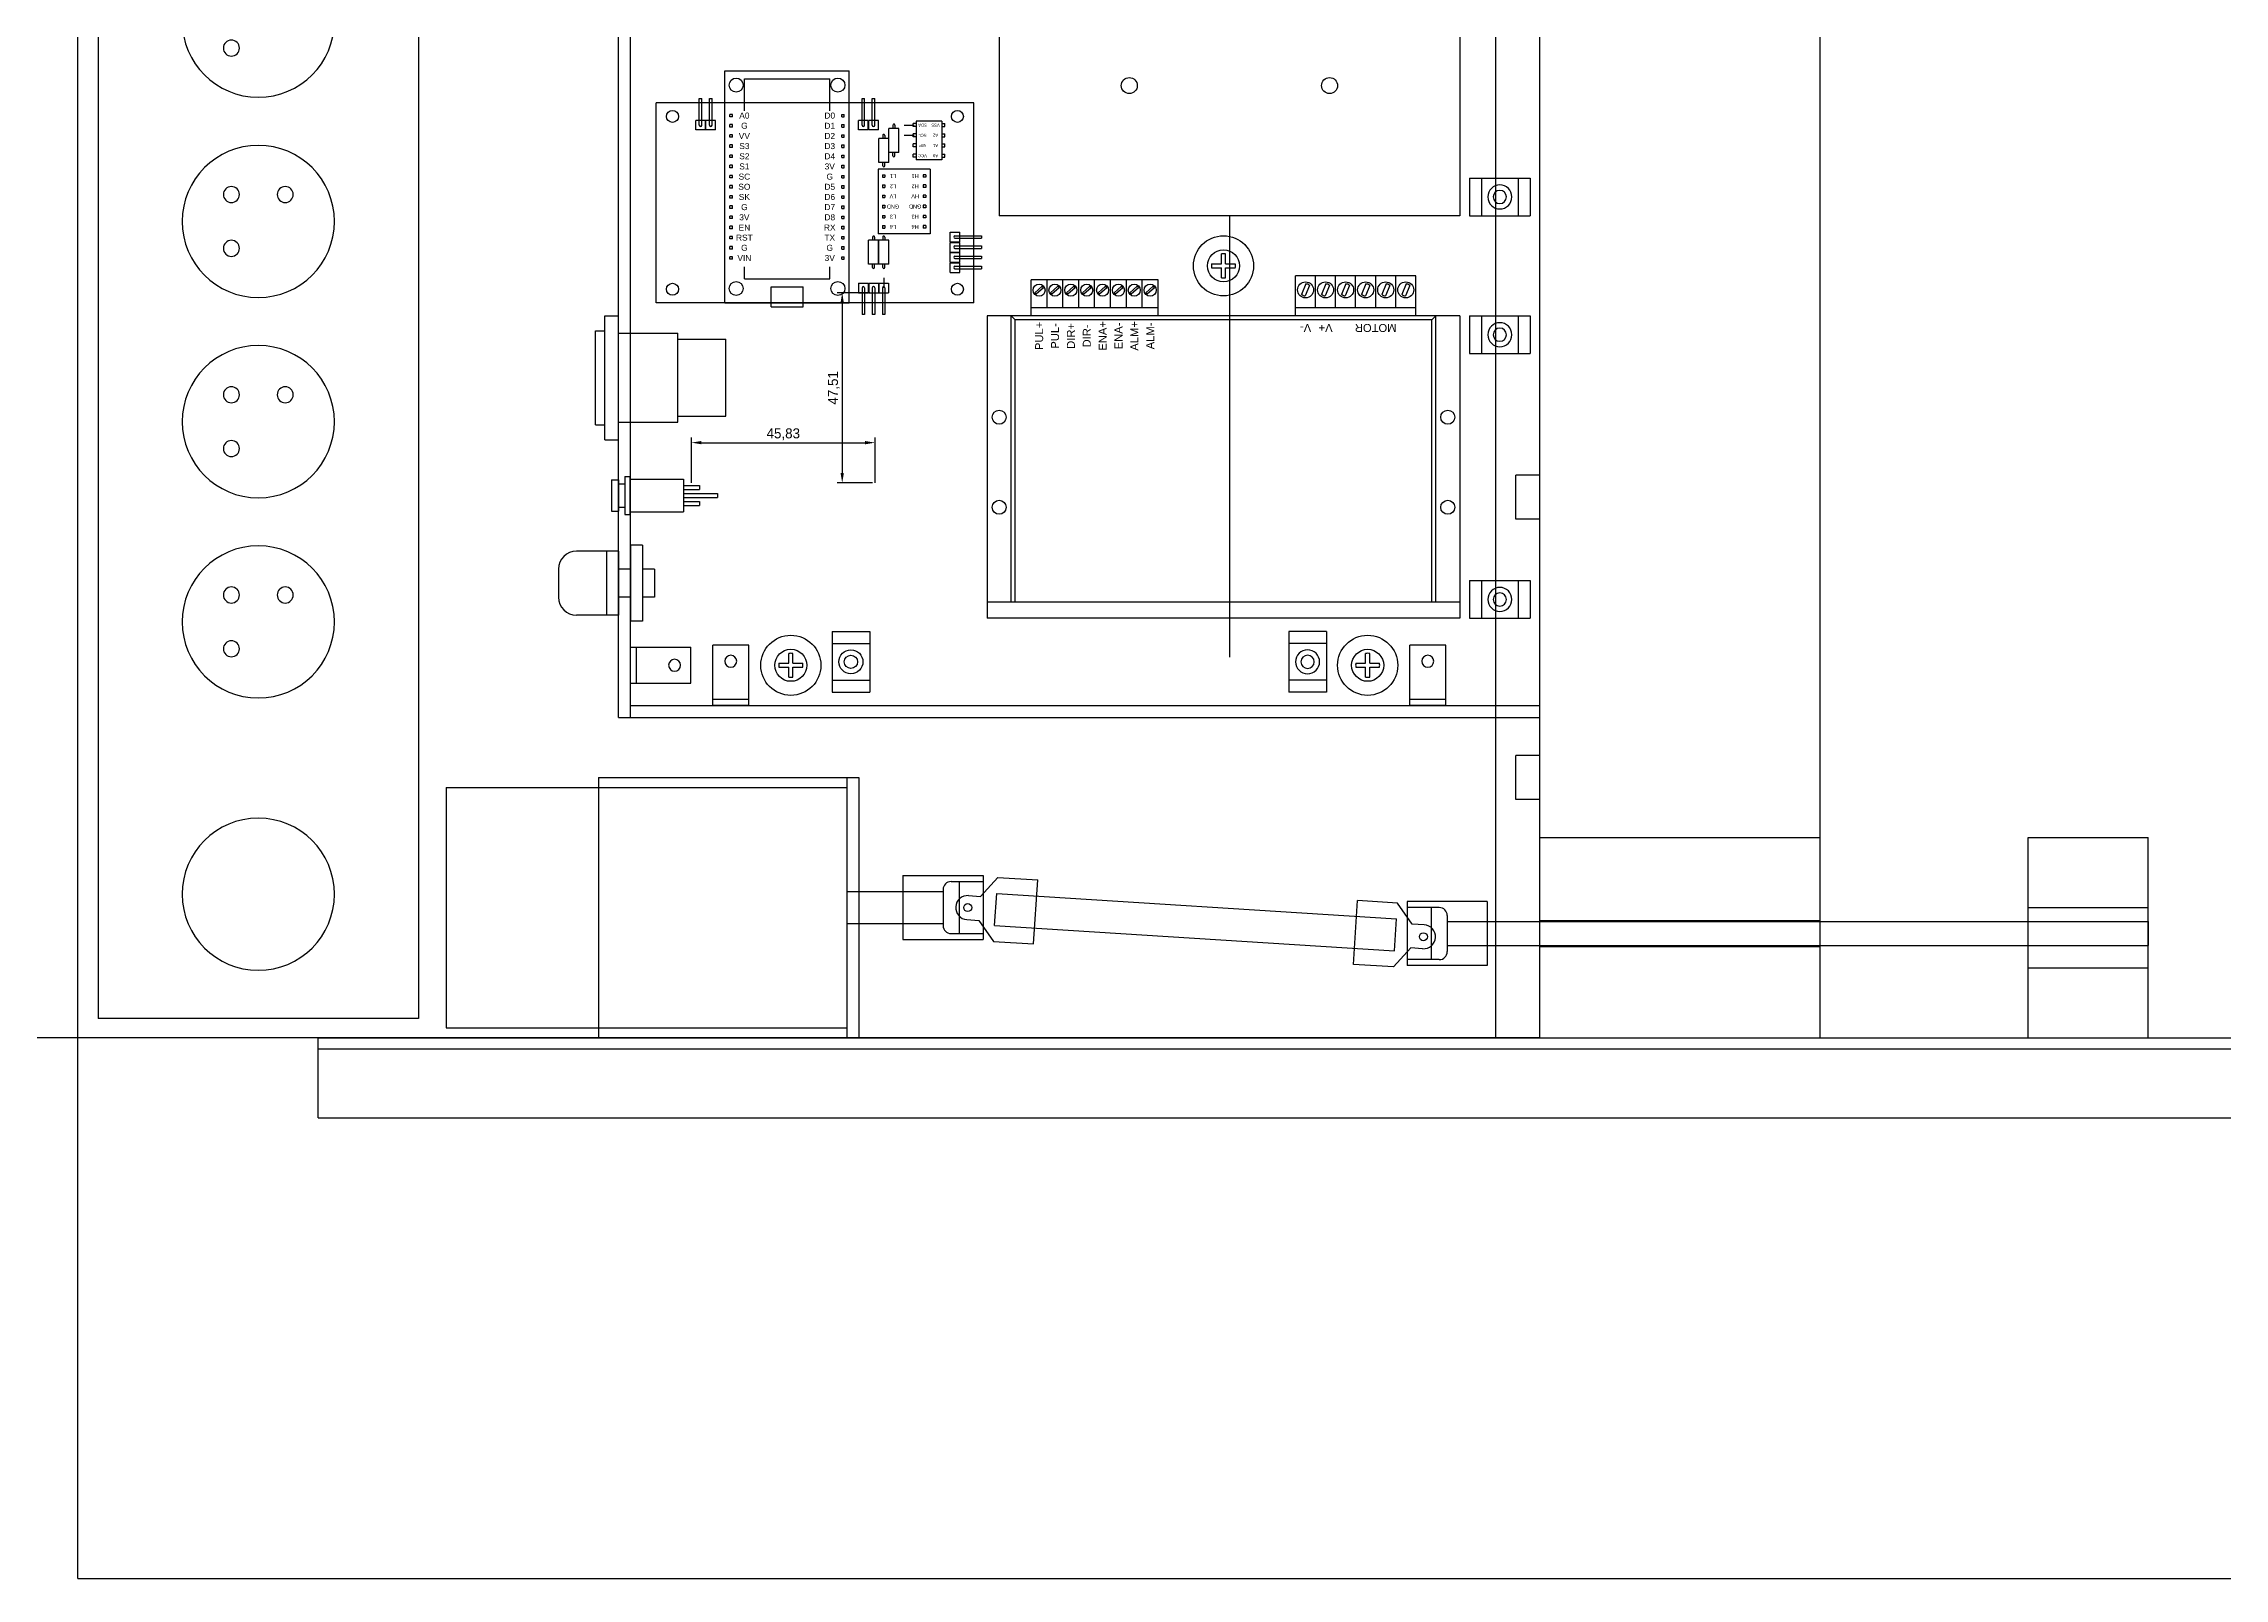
# Model space of a CAD drawing. Header units: millimetres. Extents: x 568 to 6362, y 128 to 4828.
# Drawn here: x 1109 to 1653, y 896 to 1279 of the extents above; entities that cross this region are included whole.
import ezdxf

# ---------------------------------------------------------------- set-up
doc = ezdxf.new("R2010")
doc.units = ezdxf.units.MM
doc.dimstyles.new('ISO-25', dxfattribs={"dimtxt": 2.5, "dimasz": 2.5, "dimexe": 1.25, "dimexo": 0.625, "dimtad": 1, "dimtxsty": 'Standard', "dimcen": 2.5, "dimadec": 0, "dimazin": 0, "dimtfac": 1, "dimtmove": 0, "dimatfit": 3, "dimfxl": 1, "dimarcsym": 0})

# ---------------------------------------------------------------- blocks, each defined once
blk = doc.blocks.new('Z$W@#5705')
at = {"color": 191}
for p, q in [((0, 0), (0, 50)), ((0, 50), (30, 50)), ((30, 0), (30, 50)), ((0, 32.5), (30, 32.5)), ((0, 17.5), (30, 17.5)), ((0, 0), (30, 0))]:
    blk.add_line(p, q, dxfattribs=at)
blk = doc.blocks.new('Z$W@#4827')
at = {"color": 102}
for p, q in [((0, 115), (0, 0)), ((0, 115), (215, 115)), ((215, 115), (215, 0)), ((2, 79), (2, 87)), ((2, 87), (12, 87)), ((4.55, 83.5), (6.5, 83.5)), ((4.55, 82.5), (6.5, 82.5)), ((6.5, 83.5), (6.5, 85.45)), ((6.5, 80.55), (6.5, 82.5)), ((7.5, 83.5), (7.5, 85.45)), ((7.5, 83.5), (9.45, 83.5)), ((7.5, 80.55), (7.5, 82.5)), ((7.5, 82.5), (9.45, 82.5)), ((12, 79), (12, 87)), ((13, 60), (13, 87)), ((13, 87), (14, 87)), ((14, 60), (14, 87)), ((2, 79), (12, 79)), ((2, 69.5), (2, 77.5)), ((2, 77.5), (12, 77.5)), ((12, 69.5), (12, 77.5)), ((4.55, 74), (6.5, 74)), ((4.55, 73), (6.5, 73)), ((6.5, 74), (6.5, 75.95)), ((6.5, 71.05), (6.5, 73)), ((7.5, 74), (7.5, 75.95)), ((7.5, 74), (9.45, 74)), ((7.5, 71.05), (7.5, 73)), ((7.5, 73), (9.45, 73)), ((2, 69.5), (12, 69.5)), ((2, 60), (2, 68)), ((2, 68), (12, 68)), ((6.5, 64.5), (6.5, 66.45)), ((7.5, 64.5), (7.5, 66.45)), ((12, 60), (12, 68)), ((2, 60), (12, 60)), ((4.55, 64.5), (6.5, 64.5)), ((4.55, 63.5), (6.5, 63.5)), ((6.5, 61.55), (6.5, 63.5)), ((7.5, 64.5), (9.45, 64.5)), ((7.5, 61.55), (7.5, 63.5)), ((7.5, 63.5), (9.45, 63.5)), ((13, 60), (14, 60)), ((2, 50.5), (2, 58.5)), ((2, 58.5), (12, 58.5)), ((4.55, 55), (6.5, 55)), ((6.5, 55), (6.5, 56.95)), ((7.5, 55), (7.5, 56.95)), ((7.5, 55), (9.45, 55)), ((12, 50.5), (12, 58.5)), ((13, 31.5), (13, 58.5)), ((13, 58.5), (14, 58.5)), ((14, 31.5), (14, 58.5)), ((2, 50.5), (12, 50.5)), ((2, 41), (2, 49)), ((2, 49), (12, 49)), ((4.55, 54), (6.5, 54)), ((6.5, 52.05), (6.5, 54)), ((7.5, 52.05), (7.5, 54)), ((7.5, 54), (9.45, 54)), ((12, 41), (12, 49)), ((4.55, 45.5), (6.5, 45.5)), ((4.55, 44.5), (6.5, 44.5)), ((6.5, 45.5), (6.5, 47.45)), ((6.5, 42.55), (6.5, 44.5)), ((7.5, 45.5), (7.5, 47.45)), ((7.5, 45.5), (9.45, 45.5)), ((7.5, 42.55), (7.5, 44.5)), ((7.5, 44.5), (9.45, 44.5)), ((2, 41), (12, 41)), ((2, 31.5), (2, 39.5)), ((2, 39.5), (12, 39.5)), ((12, 31.5), (12, 39.5)), ((4.55, 36), (6.5, 36)), ((4.55, 35), (6.5, 35)), ((6.5, 36), (6.5, 37.95)), ((6.5, 33.05), (6.5, 35)), ((7.5, 36), (7.5, 37.95)), ((7.5, 36), (9.45, 36)), ((7.5, 33.05), (7.5, 35)), ((7.5, 35), (9.45, 35)), ((2, 31.5), (12, 31.5)), ((2, 22), (2, 30)), ((2, 30), (12, 30)), ((6.5, 26.5), (6.5, 28.45)), ((7.5, 26.5), (7.5, 28.45)), ((12, 22), (12, 30)), ((13, 31.5), (14, 31.5)), ((13, 22), (13, 30)), ((13, 30), (14, 30)), ((14, 22), (14, 30)), ((2, 22), (12, 22)), ((4.55, 26.5), (6.5, 26.5)), ((4.55, 25.5), (6.5, 25.5)), ((6.5, 23.55), (6.5, 25.5)), ((7.5, 26.5), (9.45, 26.5)), ((7.5, 23.55), (7.5, 25.5)), ((7.5, 25.5), (9.45, 25.5)), ((13, 22), (14, 22)), ((2, 12.5), (2, 20.5)), ((2, 20.5), (12, 20.5)), ((4.55, 17), (6.5, 17)), ((6.5, 17), (6.5, 18.95)), ((7.5, 17), (7.5, 18.95)), ((7.5, 17), (9.45, 17)), ((12, 12.5), (12, 20.5)), ((13, 12.5), (13, 20.5)), ((13, 20.5), (14, 20.5)), ((14, 12.5), (14, 20.5)), ((2, 12.5), (12, 12.5)), ((2, 3), (2, 11)), ((2, 11), (12, 11)), ((4.55, 16), (6.5, 16)), ((6.5, 14.05), (6.5, 16)), ((7.5, 14.05), (7.5, 16)), ((7.5, 16), (9.45, 16)), ((12, 3), (12, 11)), ((13, 12.5), (14, 12.5)), ((13, 3), (13, 11)), ((13, 11), (14, 11)), ((14, 3), (14, 11)), ((4.55, 7.5), (6.5, 7.5)), ((4.55, 6.5), (6.5, 6.5)), ((6.5, 7.5), (6.5, 9.45)), ((6.5, 4.55), (6.5, 6.5)), ((7.5, 7.5), (7.5, 9.45)), ((7.5, 7.5), (9.45, 7.5)), ((7.5, 4.55), (7.5, 6.5)), ((7.5, 6.5), (9.45, 6.5)), ((0, 0), (215, 0)), ((2, 3), (12, 3)), ((13, 3), (14, 3))]:
    blk.add_line(p, q, dxfattribs=at)
for centre, radius in [((7, 83), 3), ((32.5, 82.5), 2), ((182.5, 82.5), 2), ((7, 73.5), 3), ((7, 64), 3), ((7, 54.5), 3), ((7, 45), 3), ((7, 35.5), 3), ((32.5, 32.5), 2), ((182.5, 32.5), 2), ((7, 26), 3), ((7, 16.5), 3), ((7, 7), 3)]:
    blk.add_circle(centre, radius, dxfattribs=at)
for centre, start, end in [((7, 83), 168.463, 191.537), ((7, 83), 78.463, 101.537), ((7, 83), 348.463, 11.537), ((7, 83), 258.463, 281.537), ((7, 73.5), 168.463, 191.537), ((7, 73.5), 78.463, 101.537), ((7, 73.5), 258.463, 281.537), ((7, 73.5), 348.463, 11.537), ((7, 64), 78.463, 101.537), ((7, 64), 168.463, 191.537), ((7, 64), 258.463, 281.537), ((7, 64), 348.463, 11.537), ((7, 54.5), 168.463, 191.537), ((7, 54.5), 78.463, 101.537), ((7, 54.5), 348.463, 11.537), ((7, 54.5), 258.463, 281.537), ((7, 45), 168.463, 191.537), ((7, 45), 78.463, 101.537), ((7, 45), 348.463, 11.537), ((7, 45), 258.463, 281.537), ((7, 35.5), 168.463, 191.537), ((7, 35.5), 78.463, 101.537), ((7, 35.5), 258.463, 281.537), ((7, 35.5), 348.463, 11.537), ((7, 26), 78.463, 101.537), ((7, 26), 168.463, 191.537), ((7, 26), 258.463, 281.537), ((7, 26), 348.463, 11.537), ((7, 16.5), 168.463, 191.537), ((7, 16.5), 78.463, 101.537), ((7, 16.5), 348.463, 11.537), ((7, 16.5), 258.463, 281.537), ((7, 7), 168.463, 191.537), ((7, 7), 78.463, 101.537), ((7, 7), 348.463, 11.537), ((7, 7), 258.463, 281.537)]:
    blk.add_arc(centre, 2.5, start, end, dxfattribs=at)
at = {"color": 102, "char_height": 2.5, "attachment_point": 5}
for s, insert, width in [('{\\fArial|b0|i0|c238|p0;48V}', (18.87, 73.5), 9.7468), ('{\\fArial|b0|i0|c238|p0;GND}', (18.87, 45), 9.7468), ('{\\fArial|b0|i0|c238|p0;PE}', (17.68, 26), 7.3506), ('{\\fArial|b0|i0|c238|p0;N}', (17.68, 16.5), 7.3506), ('{\\fArial|b0|i0|c238|p0;L}', (17.68, 7), 7.3506)]:
    blk.add_mtext(s, dxfattribs=dict(at, insert=insert, width=width))
blk = doc.blocks.new('Z$W@#5436')
at = {"color": 221}
for p, q in [((0, 85.5), (118, 85.5)), ((0, 10), (0, 85.5)), ((118, 10), (118, 85.5)), ((0, 81.5), (118, 81.5)), ((6, 81.5), (6, 10)), ((7, 81.5), (7, 11)), ((111, 81.5), (111, 11)), ((112, 81.5), (112, 10)), ((6, 10), (7, 11)), ((7, 11), (111, 11)), ((112, 10), (111, 11)), ((0, 10), (118, 10)), ((11, 10), (11, 0)), ((11, 8), (41, 8)), ((16, 8), (16, 0)), ((21, 8), (21, 0)), ((26, 8), (26, 0)), ((31, 8), (31, 0)), ((36, 8), (36, 0)), ((41, 10), (41, 0)), ((75.32, 10), (75.32, 1)), ((75.32, 8), (107, 8)), ((79.28, 8), (79.28, 1)), ((83.24, 8), (83.24, 1)), ((87.2, 8), (87.2, 1)), ((91.16, 8), (91.16, 1)), ((95.12, 8), (95.12, 1)), ((99.08, 8), (99.08, 1)), ((103.04, 8), (103.04, 1)), ((107, 10), (107, 1)), ((11, 0), (41, 0)), ((12.5, 2.38), (13.58, 5)), ((13.42, 2), (14.5, 4.62)), ((17.5, 2.38), (18.58, 5)), ((18.42, 2), (19.5, 4.62)), ((22.5, 2.38), (23.58, 5)), ((23.42, 2), (24.5, 4.62)), ((27.5, 2.38), (28.58, 5)), ((28.42, 2), (29.5, 4.62)), ((32.5, 2.38), (33.58, 5)), ((33.42, 2), (34.5, 4.62)), ((37.5, 2.38), (38.58, 5)), ((38.42, 2), (39.5, 4.62)), ((75.32, 1), (107, 1)), ((76.22, 2.96), (78.05, 4.58)), ((76.55, 2.58), (78.38, 4.21)), ((80.18, 2.96), (82.01, 4.58)), ((80.51, 2.58), (82.34, 4.21)), ((84.14, 2.96), (85.97, 4.58)), ((84.47, 2.58), (86.3, 4.21)), ((88.1, 2.96), (89.93, 4.58)), ((88.43, 2.58), (90.26, 4.21)), ((92.06, 2.96), (93.89, 4.58)), ((92.39, 2.58), (94.22, 4.21)), ((96.02, 2.96), (97.85, 4.58)), ((96.35, 2.58), (98.18, 4.21)), ((99.98, 2.96), (101.81, 4.58)), ((100.31, 2.58), (102.14, 4.21)), ((103.94, 2.96), (105.77, 4.58)), ((104.27, 2.58), (106.1, 4.21))]:
    blk.add_line(p, q, dxfattribs=at)
for centre, radius in [((3, 57.8), 1.75), ((115, 57.8), 1.75), ((3, 35.3), 1.75), ((115, 35.3), 1.75), ((13.5, 3.5), 2), ((18.5, 3.5), 2), ((23.5, 3.5), 2), ((28.5, 3.5), 2), ((33.5, 3.5), 2), ((38.5, 3.5), 2), ((77.3, 3.58), 1.5), ((81.26, 3.58), 1.5), ((85.22, 3.58), 1.5), ((89.18, 3.58), 1.5), ((93.14, 3.58), 1.5), ((97.1, 3.58), 1.5), ((101.06, 3.58), 1.5), ((105.02, 3.58), 1.5)]:
    blk.add_circle(centre, radius, dxfattribs=at)
for centre, radius, start, end in [((13.5, 3.5), 1.5, 228.033, 266.9754), ((13.5, 3.5), 1.5, 48.033, 86.9754), ((18.5, 3.5), 1.5, 228.033, 266.9754), ((18.5, 3.5), 1.5, 48.033, 86.9754), ((23.5, 3.5), 1.5, 228.033, 266.9754), ((23.5, 3.5), 1.5, 48.033, 86.9754), ((28.5, 3.5), 1.5, 228.033, 266.9754), ((28.5, 3.5), 1.5, 48.033, 86.9754), ((33.5, 3.5), 1.5, 228.033, 266.9754), ((33.5, 3.5), 1.5, 48.033, 86.9754), ((38.5, 3.5), 1.5, 228.033, 266.9754), ((38.5, 3.5), 1.5, 48.033, 86.9754), ((77.3, 3.58), 1.25, 210.1312, 233.2051), ((77.3, 3.58), 1.25, 30.1312, 53.2051), ((81.26, 3.58), 1.25, 210.1312, 233.2051), ((81.26, 3.58), 1.25, 30.1312, 53.2051), ((85.22, 3.58), 1.25, 210.1312, 233.2051), ((85.22, 3.58), 1.25, 30.1312, 53.2051), ((89.18, 3.58), 1.25, 210.1312, 233.2051), ((89.18, 3.58), 1.25, 30.1312, 53.2051), ((93.14, 3.58), 1.25, 210.1312, 233.2051), ((93.14, 3.58), 1.25, 30.1312, 53.2051), ((97.1, 3.58), 1.25, 210.1312, 233.2051), ((97.1, 3.58), 1.25, 30.1312, 53.2051), ((101.06, 3.58), 1.25, 210.1312, 233.2051), ((101.06, 3.58), 1.25, 30.1312, 53.2051), ((105.02, 3.58), 1.25, 210.1312, 233.2051), ((105.02, 3.58), 1.25, 30.1312, 53.2051)]:
    blk.add_arc(centre, radius, start, end, dxfattribs=at)
at = {"color": 221, "char_height": 2, "width": 8, "attachment_point": 5, "rotation": 270}
for s, insert in [('{\\fArial|b0|i0|c238|p0;ALM-}', (77.28, 15)), ('{\\fArial|b0|i0|c238|p0;ALM+}', (81.24, 15)), ('{\\fArial|b0|i0|c238|p0;ENA-}', (85.2, 15)), ('{\\fArial|b0|i0|c238|p0;ENA+}', (89.16, 15)), ('{\\fArial|b0|i0|c238|p0;DIR-}', (93.12, 15)), ('{\\fArial|b0|i0|c238|p0;DIR+}', (97.08, 15)), ('{\\fArial|b0|i0|c238|p0;PUL-}', (101.04, 15)), ('{\\fArial|b0|i0|c238|p0;PUL+}', (105, 15))]:
    blk.add_mtext(s, dxfattribs=dict(at, insert=insert))
at = {"color": 221, "char_height": 2, "attachment_point": 5}
for s, insert, width in [('{\\fArial|b0|i0|c238|p0;MOTOR}', (21, 13), 20), ('{\\fArial|b0|i0|c238|p0;V+}', (33.5, 13), 5), ('{\\fArial|b0|i0|c238|p0;V-}', (38.5, 13), 5)]:
    blk.add_mtext(s, dxfattribs=dict(at, insert=insert, width=width))
blk = doc.blocks.new('Z$W@#153')
at = {"color": 52}
for p, q in [((0, 0), (0, 80)), ((0, 80), (480, 80)), ((480, 0), (480, 80)), ((0, 0), (480, 0))]:
    blk.add_line(p, q, dxfattribs=at)
for centre, radius in [((31, 40), 19), ((81, 40), 19), ((131, 40), 19), ((181, 40), 19), ((231, 40), 19), ((281, 40), 19), ((331, 40), 19), ((381, 40), 19), ((449, 40), 19), ((24.28, 46.72), 2), ((37.72, 46.72), 2), ((74.28, 46.72), 2), ((87.72, 46.72), 2), ((124.28, 46.72), 2), ((137.72, 46.72), 2), ((174.28, 46.72), 2), ((187.72, 46.72), 2), ((224.28, 46.72), 2), ((237.72, 46.72), 2), ((274.28, 46.72), 2), ((287.72, 46.72), 2), ((324.28, 46.72), 2), ((337.72, 46.72), 2), ((374.28, 46.72), 2), ((387.72, 46.72), 2), ((24.28, 33.28), 2), ((74.28, 33.28), 2), ((124.28, 33.28), 2), ((174.28, 33.28), 2), ((224.28, 33.28), 2), ((274.28, 33.28), 2), ((324.28, 33.28), 2), ((374.28, 33.28), 2)]:
    blk.add_circle(centre, radius, dxfattribs=at)
blk = doc.blocks.new('Z$W@#18716')
at = {"color": 161}
for p, q in [((0, 3.75), (0, 27.25)), ((0, 27.25), (2.4, 27.25)), ((2.4, 31), (5.8, 31)), ((2.4, 0), (2.4, 31)), ((5.8, 0), (5.8, 31)), ((5.8, 26.6), (20.6, 26.6)), ((20.6, 4.4), (20.6, 26.6)), ((20.6, 25.1), (32.6, 25.1)), ((32.6, 5.9), (32.6, 25.1)), ((20.6, 5.9), (32.6, 5.9)), ((0, 3.75), (2.4, 3.75)), ((2.4, 0), (5.8, 0)), ((5.8, 4.4), (20.6, 4.4))]:
    blk.add_line(p, q, dxfattribs=at)
blk = doc.blocks.new('Z$W@#19718')
at = {"color": 221}
for p, q in [((15, 17.5), (4.5, 17.5)), ((12, 17.5), (12, 1.5)), ((15, 17.5), (15, 1.5)), ((21, 19), (18, 19)), ((18, 19), (18, 0)), ((21, 19), (21, 0)), ((0, 13), (0, 6)), ((18, 13), (15, 13)), ((24, 13), (21, 13)), ((24, 13), (24, 6)), ((18, 6), (15, 6)), ((24, 6), (21, 6)), ((15, 1.5), (4.5, 1.5)), ((21, 0), (18, 0))]:
    blk.add_line(p, q, dxfattribs=at)
for centre, start, end in [((4.5, 13), 90, 180), ((4.5, 6), 180, 270)]:
    blk.add_arc(centre, 4.5, start, end, dxfattribs=at)
blk = doc.blocks.new('Z$W@#6334')
at = {"color": 221}
for p, q in [((0, 23.1), (0, 21.9)), ((9.5, 23.1), (0, 23.1)), ((9.5, 21.9), (0, 21.9)), ((0.7, 21.9), (0.7, 8.5)), ((8.65, 26.5), (0.85, 26.5)), ((0.85, 26.5), (0.85, 24.7)), ((8.65, 24.7), (0.85, 24.7)), ((1.85, 24.7), (1.85, 23.1)), ((7.65, 24.7), (7.65, 23.1)), ((8.65, 26.5), (8.65, 24.7)), ((8.8, 21.9), (8.8, 8.5)), ((9.5, 23.1), (9.5, 21.9)), ((8.8, 8.5), (0.7, 8.5)), ((2.25, 8.5), (2.25, 4.5)), ((3.25, 8.5), (3.25, 4.5)), ((4.25, 8.5), (4.25, 0)), ((5.25, 8.5), (5.25, 0)), ((6.25, 8.5), (6.25, 4.5)), ((7.25, 8.5), (7.25, 4.5)), ((3.25, 4.5), (2.25, 4.5)), ((5.25, 0), (4.25, 0)), ((7.25, 4.5), (6.25, 4.5))]:
    blk.add_line(p, q, dxfattribs=at)
blk = doc.blocks.new('Z$W@#41')
at = {"color": 53}
for p, q in [((0, 0), (0, 9.4)), ((0, 9.4), (15.2, 9.4)), ((3, 0), (3, 9.4)), ((12.2, 0), (12.2, 9.4)), ((15.2, 0), (15.2, 9.4)), ((0, 0), (15.2, 0))]:
    blk.add_line(p, q, dxfattribs=at)
for radius in [3, 1.65]:
    blk.add_circle((7.6, 4.7), radius, dxfattribs=at)
blk = doc.blocks.new('Z$W@#32757')
at = {"color": 161}
for p, q in [((4.54, 8), (7, 8)), ((4.54, 7), (7, 7)), ((7, 8), (7, 10.46)), ((7, 4.54), (7, 7)), ((8, 8), (8, 10.46)), ((8, 8), (10.46, 8)), ((8, 4.54), (8, 7)), ((8, 7), (10.46, 7))]:
    blk.add_line(p, q, dxfattribs=at)
for radius in [7.5, 4]:
    blk.add_circle((7.5, 7.5), radius, dxfattribs=at)
for start, end in [(170.4059, 189.5941), (80.4059, 99.5941), (350.4059, 9.5941), (260.4059, 279.5941)]:
    blk.add_arc((7.5, 7.5), 3, start, end, dxfattribs=at)
blk = doc.blocks.new('Z$W@#21726')
at = {"color": 30}
for p, q in [((0, 1), (0, 59)), ((0, 59), (31, 59)), ((4.845, 57), (26.155, 57)), ((4.845, 49), (4.845, 57)), ((26.155, 49), (26.155, 57)), ((31, 1), (31, 59)), ((1.845, 48.095), (1.215, 48.095)), ((1.215, 47.465), (1.215, 48.095)), ((1.845, 47.465), (1.215, 47.465)), ((1.845, 45.555), (1.215, 45.555)), ((1.215, 44.925), (1.215, 45.555)), ((1.845, 44.925), (1.215, 44.925)), ((1.845, 47.465), (1.845, 48.095)), ((1.845, 44.925), (1.845, 45.555)), ((29.155, 47.465), (29.155, 48.095)), ((29.155, 48.095), (29.785, 48.095)), ((29.155, 47.465), (29.785, 47.465)), ((29.155, 44.925), (29.155, 45.555)), ((29.155, 45.555), (29.785, 45.555)), ((29.155, 44.925), (29.785, 44.925)), ((29.785, 47.465), (29.785, 48.095)), ((29.785, 44.925), (29.785, 45.555)), ((1.845, 43.015), (1.215, 43.015)), ((1.215, 42.385), (1.215, 43.015)), ((1.845, 42.385), (1.215, 42.385)), ((1.845, 40.475), (1.215, 40.475)), ((1.215, 39.845), (1.215, 40.475)), ((1.845, 39.845), (1.215, 39.845)), ((1.845, 42.385), (1.845, 43.015)), ((1.845, 39.845), (1.845, 40.475)), ((29.155, 42.385), (29.155, 43.015)), ((29.155, 43.015), (29.785, 43.015)), ((29.155, 42.385), (29.785, 42.385)), ((29.155, 39.845), (29.155, 40.475)), ((29.155, 40.475), (29.785, 40.475)), ((29.155, 39.845), (29.785, 39.845)), ((29.785, 42.385), (29.785, 43.015)), ((29.785, 39.845), (29.785, 40.475)), ((1.845, 37.935), (1.215, 37.935)), ((1.215, 37.305), (1.215, 37.935)), ((1.845, 37.305), (1.215, 37.305)), ((1.845, 35.395), (1.215, 35.395)), ((1.215, 34.765), (1.215, 35.395)), ((1.845, 34.765), (1.215, 34.765)), ((1.845, 32.855), (1.215, 32.855)), ((1.215, 32.225), (1.215, 32.855)), ((1.845, 37.305), (1.845, 37.935)), ((1.845, 34.765), (1.845, 35.395)), ((1.845, 32.225), (1.845, 32.855)), ((29.155, 37.305), (29.155, 37.935)), ((29.155, 37.935), (29.785, 37.935)), ((29.155, 37.305), (29.785, 37.305)), ((29.155, 34.765), (29.155, 35.395)), ((29.155, 35.395), (29.785, 35.395)), ((29.155, 34.765), (29.785, 34.765)), ((29.155, 32.225), (29.155, 32.855)), ((29.155, 32.855), (29.785, 32.855)), ((29.785, 37.305), (29.785, 37.935)), ((29.785, 34.765), (29.785, 35.395)), ((29.785, 32.225), (29.785, 32.855)), ((1.845, 32.225), (1.215, 32.225)), ((1.845, 30.315), (1.215, 30.315)), ((1.215, 29.685), (1.215, 30.315)), ((1.845, 29.685), (1.215, 29.685)), ((1.845, 27.775), (1.215, 27.775)), ((1.215, 27.145), (1.215, 27.775)), ((1.845, 29.685), (1.845, 30.315)), ((1.845, 27.145), (1.845, 27.775)), ((29.155, 32.225), (29.785, 32.225)), ((29.155, 29.685), (29.155, 30.315)), ((29.155, 30.315), (29.785, 30.315)), ((29.155, 29.685), (29.785, 29.685)), ((29.155, 27.145), (29.155, 27.775)), ((29.155, 27.775), (29.785, 27.775)), ((29.785, 29.685), (29.785, 30.315)), ((29.785, 27.145), (29.785, 27.775)), ((1.845, 27.145), (1.215, 27.145)), ((1.845, 25.235), (1.215, 25.235)), ((1.215, 24.605), (1.215, 25.235)), ((1.845, 24.605), (1.215, 24.605)), ((1.845, 22.695), (1.215, 22.695)), ((1.215, 22.065), (1.215, 22.695)), ((1.845, 22.065), (1.215, 22.065)), ((1.845, 24.605), (1.845, 25.235)), ((1.845, 22.065), (1.845, 22.695)), ((29.155, 27.145), (29.785, 27.145)), ((29.155, 24.605), (29.155, 25.235)), ((29.155, 25.235), (29.785, 25.235)), ((29.155, 24.605), (29.785, 24.605)), ((29.155, 22.065), (29.155, 22.695)), ((29.155, 22.695), (29.785, 22.695)), ((29.155, 22.065), (29.785, 22.065)), ((29.785, 24.605), (29.785, 25.235)), ((29.785, 22.065), (29.785, 22.695)), ((1.845, 20.155), (1.215, 20.155)), ((1.215, 19.525), (1.215, 20.155)), ((1.845, 19.525), (1.215, 19.525)), ((1.845, 17.615), (1.215, 17.615)), ((1.215, 16.985), (1.215, 17.615)), ((1.845, 16.985), (1.215, 16.985)), ((1.845, 19.525), (1.845, 20.155)), ((1.845, 16.985), (1.845, 17.615)), ((29.155, 19.525), (29.155, 20.155)), ((29.155, 20.155), (29.785, 20.155)), ((29.155, 19.525), (29.785, 19.525)), ((29.155, 16.985), (29.155, 17.615)), ((29.155, 17.615), (29.785, 17.615)), ((29.155, 16.985), (29.785, 16.985)), ((29.785, 19.525), (29.785, 20.155)), ((29.785, 16.985), (29.785, 17.615)), ((1.845, 15.075), (1.215, 15.075)), ((1.215, 14.445), (1.215, 15.075)), ((1.845, 14.445), (1.215, 14.445)), ((1.845, 12.535), (1.215, 12.535)), ((1.215, 11.905), (1.215, 12.535)), ((1.845, 11.905), (1.215, 11.905)), ((1.845, 14.445), (1.845, 15.075)), ((1.845, 11.905), (1.845, 12.535)), ((29.155, 14.445), (29.155, 15.075)), ((29.155, 15.075), (29.785, 15.075)), ((29.155, 14.445), (29.785, 14.445)), ((29.155, 11.905), (29.155, 12.535)), ((29.155, 12.535), (29.785, 12.535)), ((29.155, 11.905), (29.785, 11.905)), ((29.785, 14.445), (29.785, 15.075)), ((29.785, 11.905), (29.785, 12.535)), ((4.845, 7), (4.845, 10)), ((4.845, 7), (26.155, 7)), ((26.155, 7), (26.155, 10)), ((0, 1), (31, 1)), ((11.5, 0), (11.5, 5)), ((11.5, 5), (19.5, 5)), ((11.5, 0), (19.5, 0)), ((19.5, 0), (19.5, 5))]:
    blk.add_line(p, q, dxfattribs=at)
for centre in [(2.8, 55.4), (28.2, 55.4), (2.8, 4.6), (28.2, 4.6)]:
    blk.add_circle(centre, 1.75, dxfattribs=at)
at = {"color": 30, "char_height": 1.5, "width": 6, "attachment_point": 5}
for s, insert in [('{\\fArial|b0|i0|c238|p0;A0}', (4.845, 47.78)), ('{\\fArial|b0|i0|c238|p0;G}', (4.845, 45.24)), ('{\\fArial|b0|i0|c238|p0;D0}', (26.155, 47.78)), ('{\\fArial|b0|i0|c238|p0;D1}', (26.155, 45.24)), ('{\\fArial|b0|i0|c238|p0;VV}', (4.845, 42.7)), ('{\\fArial|b0|i0|c238|p0;S3}', (4.845, 40.16)), ('{\\fArial|b0|i0|c238|p0;S2}', (4.845, 37.62)), ('{\\fArial|b0|i0|c238|p0;D2}', (26.155, 42.7)), ('{\\fArial|b0|i0|c238|p0;D3}', (26.155, 40.16)), ('{\\fArial|b0|i0|c238|p0;D4}', (26.155, 37.62)), ('{\\fArial|b0|i0|c238|p0;SC}', (4.845, 32.54)), ('{\\fArial|b0|i0|c238|p0;S1}', (4.845, 35.08)), ('{\\fArial|b0|i0|c238|p0;3V}', (26.155, 35.08)), ('{\\fArial|b0|i0|c238|p0;G}', (26.155, 32.54)), ('{\\fArial|b0|i0|c238|p0;SO}', (4.845, 30)), ('{\\fArial|b0|i0|c238|p0;SK}', (4.845, 27.46)), ('{\\fArial|b0|i0|c238|p0;D5}', (26.155, 30)), ('{\\fArial|b0|i0|c238|p0;D6}', (26.155, 27.46)), ('{\\fArial|b0|i0|c238|p0;3V}', (4.845, 22.38)), ('{\\fArial|b0|i0|c238|p0;G}', (4.845, 24.92)), ('{\\fArial|b0|i0|c238|p0;D7}', (26.155, 24.92)), ('{\\fArial|b0|i0|c238|p0;D8}', (26.155, 22.38)), ('{\\fArial|b0|i0|c238|p0;RST}', (4.845, 17.3)), ('{\\fArial|b0|i0|c238|p0;EN}', (4.845, 19.84)), ('{\\fArial|b0|i0|c238|p0;TX}', (26.155, 17.3)), ('{\\fArial|b0|i0|c238|p0;RX}', (26.155, 19.84)), ('{\\fArial|b0|i0|c238|p0;VIN}', (4.845, 12.22)), ('{\\fArial|b0|i0|c238|p0;G}', (4.845, 14.76)), ('{\\fArial|b0|i0|c238|p0;3V}', (26.155, 12.22)), ('{\\fArial|b0|i0|c238|p0;G}', (26.155, 14.76))]:
    blk.add_mtext(s, dxfattribs=dict(at, insert=insert))
blk = doc.blocks.new('Z$W@#11942')
at = {"color": 40}
for p, q in [((0, 0), (0, 16.1)), ((0, 16.1), (13, 16.1)), ((1.105, 14.085), (1.105, 14.715)), ((1.105, 14.715), (1.735, 14.715)), ((1.105, 14.085), (1.735, 14.085)), ((1.105, 11.545), (1.105, 12.175)), ((1.105, 12.175), (1.735, 12.175)), ((1.105, 11.545), (1.735, 11.545)), ((1.735, 14.085), (1.735, 14.715)), ((1.735, 11.545), (1.735, 12.175)), ((11.895, 14.715), (11.265, 14.715)), ((11.265, 14.085), (11.265, 14.715)), ((11.895, 14.085), (11.265, 14.085)), ((11.895, 12.175), (11.265, 12.175)), ((11.265, 11.545), (11.265, 12.175)), ((11.895, 11.545), (11.265, 11.545)), ((11.895, 14.085), (11.895, 14.715)), ((11.895, 11.545), (11.895, 12.175)), ((13, 0), (13, 16.1)), ((1.105, 9.005), (1.105, 9.635)), ((1.105, 9.635), (1.735, 9.635)), ((1.105, 9.005), (1.735, 9.005)), ((1.105, 6.465), (1.105, 7.095)), ((1.105, 7.095), (1.735, 7.095)), ((1.105, 6.465), (1.735, 6.465)), ((1.735, 9.005), (1.735, 9.635)), ((1.735, 6.465), (1.735, 7.095)), ((11.895, 9.635), (11.265, 9.635)), ((11.265, 9.005), (11.265, 9.635)), ((11.895, 9.005), (11.265, 9.005)), ((11.895, 7.095), (11.265, 7.095)), ((11.265, 6.465), (11.265, 7.095)), ((11.895, 6.465), (11.265, 6.465)), ((11.895, 9.005), (11.895, 9.635)), ((11.895, 6.465), (11.895, 7.095)), ((0, 0), (13, 0)), ((1.105, 3.925), (1.105, 4.555)), ((1.105, 4.555), (1.735, 4.555)), ((1.105, 3.925), (1.735, 3.925)), ((1.105, 1.385), (1.105, 2.015)), ((1.105, 2.015), (1.735, 2.015)), ((1.105, 1.385), (1.735, 1.385)), ((1.735, 3.925), (1.735, 4.555)), ((1.735, 1.385), (1.735, 2.015)), ((11.895, 4.555), (11.265, 4.555)), ((11.265, 3.925), (11.265, 4.555)), ((11.895, 3.925), (11.265, 3.925)), ((11.895, 2.015), (11.265, 2.015)), ((11.265, 1.385), (11.265, 2.015)), ((11.895, 1.385), (11.265, 1.385)), ((11.895, 3.925), (11.895, 4.555)), ((11.895, 1.385), (11.895, 2.015))]:
    blk.add_line(p, q, dxfattribs=at)
at = {"color": 40, "char_height": 1, "width": 4, "attachment_point": 5}
for s, insert in [('{\\fArial|b0|i0|c238|p0;H4}', (3.735, 14.4)), ('{\\fArial|b0|i0|c238|p0;H3}', (3.735, 11.86)), ('{\\fArial|b0|i0|c238|p0;L4}', (9.265, 14.4)), ('{\\fArial|b0|i0|c238|p0;L3}', (9.265, 11.86)), ('{\\fArial|b0|i0|c238|p0;GND}', (3.735, 9.32)), ('{\\fArial|b0|i0|c238|p0;HV}', (3.735, 6.78)), ('{\\fArial|b0|i0|c238|p0;GND}', (9.265, 9.32)), ('{\\fArial|b0|i0|c238|p0;LV}', (9.265, 6.78)), ('{\\fArial|b0|i0|c238|p0;H2}', (3.735, 4.24)), ('{\\fArial|b0|i0|c238|p0;H1}', (3.735, 1.7)), ('{\\fArial|b0|i0|c238|p0;L2}', (9.265, 4.24)), ('{\\fArial|b0|i0|c238|p0;L1}', (9.265, 1.7))]:
    blk.add_mtext(s, dxfattribs=dict(at, insert=insert))
blk = doc.blocks.new('Z$W@#2995')
at = {"color": 52}
for p, q in [((0, 9.015), (0, 8.265)), ((0.735, 9.015), (0, 9.015)), ((0.735, 8.265), (0, 8.265)), ((0, 6.475), (0, 5.725)), ((0.735, 6.475), (0, 6.475)), ((0.735, 5.725), (0, 5.725)), ((0.735, 0), (0.735, 9.66)), ((0.735, 9.66), (7.135, 9.66)), ((7.135, 0), (7.135, 9.66)), ((7.135, 9.015), (7.87, 9.015)), ((7.135, 8.265), (7.87, 8.265)), ((7.135, 6.475), (7.87, 6.475)), ((7.135, 5.725), (7.87, 5.725)), ((7.87, 9.015), (7.87, 8.265)), ((7.87, 6.475), (7.87, 5.725)), ((0, 3.935), (0, 3.185)), ((0.735, 3.935), (0, 3.935)), ((0.735, 3.185), (0, 3.185)), ((0, 1.395), (0, 0.645)), ((0.735, 1.395), (0, 1.395)), ((0.735, 0.645), (0, 0.645)), ((0.735, 0), (7.135, 0)), ((7.135, 3.935), (7.87, 3.935)), ((7.135, 3.185), (7.87, 3.185)), ((7.135, 1.395), (7.87, 1.395)), ((7.135, 0.645), (7.87, 0.645)), ((7.87, 3.935), (7.87, 3.185)), ((7.87, 1.395), (7.87, 0.645))]:
    blk.add_line(p, q, dxfattribs=at)
at = {"color": 52, "char_height": 0.75, "width": 3.2525, "attachment_point": 5}
for s, insert in [('{\\fArial|b0|i0|c238|p0;A0}', (2.30875, 8.64)), ('{\\fArial|b0|i0|c238|p0;A1}', (2.30875, 6.1)), ('{\\fArial|b0|i0|c238|p0;VCC}', (5.56125, 8.64)), ('{\\fArial|b0|i0|c238|p0;WP}', (5.56125, 6.1)), ('{\\fArial|b0|i0|c238|p0;VSS}', (2.30875, 1.02)), ('{\\fArial|b0|i0|c238|p0;A2}', (2.30875, 3.56)), ('{\\fArial|b0|i0|c238|p0;SDA}', (5.56125, 1.02)), ('{\\fArial|b0|i0|c238|p0;SCL}', (5.56125, 3.56))]:
    blk.add_mtext(s, dxfattribs=dict(at, insert=insert))
blk = doc.blocks.new('Z$W@#25667')
at = {"color": 72}
for p, q in [((0, 0), (0, 2.4)), ((0, 2.4), (2.4, 2.4)), ((0, 0), (2.4, 0)), ((1.2, 1.515), (7.815, 1.515)), ((1.2, 0.885), (7.815, 0.885)), ((2.4, 0), (2.4, 2.4)), ((7.815, 1.515), (7.815, 0.885))]:
    blk.add_line(p, q, dxfattribs=at)
blk.add_arc((1.2, 1.2), 0.315, 90, 270, dxfattribs=at)
blk = doc.blocks.new('Z$W@#26299')
at = {"color": 191}
for p, q in [((0.25, 1.5), (1.06, 1.5)), ((0.25, 1), (1.06, 1)), ((1.06, 0), (1.06, 2.5)), ((1.06, 2.5), (7.06, 2.5)), ((1.06, 0), (7.06, 0)), ((7.06, 0), (7.06, 2.5)), ((7.87, 1.5), (7.06, 1.5)), ((7.87, 1), (7.06, 1))]:
    blk.add_line(p, q, dxfattribs=at)
for centre, start, end in [((0.25, 1.25), 90, 270), ((7.87, 1.25), 270, 90)]:
    blk.add_arc(centre, 0.25, start, end, dxfattribs=at)
blk = doc.blocks.new('Z$W@#16827')
at = {"color": 8}
for p, q in [((0, 0), (0, 50)), ((79.25, 50), (0, 50)), ((79.25, 0), (79.25, 50)), ((79.25, 0), (0, 0))]:
    blk.add_line(p, q, dxfattribs=at)
for centre in [(4.065, 46.59), (75.185, 46.59), (4.065, 3.41), (75.185, 3.41)]:
    blk.add_circle(centre, 1.5, dxfattribs=at)
blk = doc.blocks.new('Z$W@#4664')
at = {"color": 102}
for p, q in [((61.87, 47.26), (64.41, 47.26)), ((61.87, 44.72), (64.41, 44.72)), ((56.79, 9.16), (56.79, 6.62))]:
    blk.add_line(p, q, dxfattribs=at)
at = {"color": 254}
blk.add_blockref('Z$W@#21726', (17.16, 1.86), dxfattribs=at)
at = {"color": 8}
blk.add_blockref('Z$W@#16827', (0, 2.86), dxfattribs=at)
at = {"color": 72}
for p, rotation in [((12.27, 46.06), 89.99999999999999), ((14.81, 46.06), 89.99999999999999), ((52.91, 46.06), 89.99999999999999), ((55.45, 46.06), 89.99999999999999), ((50.51, 7.82), -90.00000000000001), ((53.05, 7.82), -90.00000000000001), ((55.59, 7.82), -90.00000000000001)]:
    blk.add_blockref('Z$W@#25667', p, dxfattribs=dict(at, rotation=rotation))
at = {"color": 191, "rotation": 89.99999999999999}
for p in [(58.04, 36.84), (60.58, 39.38), (55.5, 11.45), (58.04, 11.45)]:
    blk.add_blockref('Z$W@#26299', p, dxfattribs=at)
at = {"color": 161, "rotation": 180}
for name, p in [('Z$W@#2995', (72.03, 48.28)), ('Z$W@#11942', (68.37, 36.26))]:
    blk.add_blockref(name, p, dxfattribs=at)
at = {"color": 72}
for p in [(73.37, 18.12), (73.37, 15.58), (73.37, 13.04), (73.37, 10.5)]:
    blk.add_blockref('Z$W@#25667', p, dxfattribs=at)
blk = doc.blocks.new('Z$W@#15141')
at = {"color": 221}
for p, q in [((0, 0), (0, 15)), ((0, 15), (9, 15)), ((9, 0), (9, 15)), ((0, 1.5), (9, 1.5)), ((0, 0), (9, 0))]:
    blk.add_line(p, q, dxfattribs=at)
blk.add_circle((4.5, 11), 1.5, dxfattribs=at)
blk = doc.blocks.new('*D257')
at = {"color": 0, "lineweight": -2}
for p, q in [((1270.72, 1169.66), (1270.72, 1180.98)), ((1273.22, 1179.73), (1314.05, 1179.73)), ((1316.55, 1169.66), (1316.55, 1180.98))]:
    blk.add_line(p, q, dxfattribs=at)
at = {"color": 0}
for points in [[(1273.22, 1180.15), (1273.22, 1179.32), (1270.72, 1179.73)], [(1314.05, 1179.32), (1314.05, 1180.15), (1316.55, 1179.73)]]:
    blk.add_solid(points, dxfattribs=at)
at = {"layer": 'Defpoints', "color": 0}
for p in [(1316.55, 1179.73), (1270.72, 1169.04), (1316.55, 1169.04)]:
    blk.add_point(p, dxfattribs=at)
at = {"color": 0, "insert": (1293.64, 1181.82), "char_height": 2.5, "attachment_point": 5}
blk.add_mtext('45,83', dxfattribs=at)
blk = doc.blocks.new('*D258')
at = {"color": 0, "lineweight": -2}
for p, q in [((1315.23, 1217.17), (1307.1, 1217.17)), ((1308.35, 1214.67), (1308.35, 1172.16)), ((1315.93, 1169.66), (1307.1, 1169.66))]:
    blk.add_line(p, q, dxfattribs=at)
at = {"color": 0}
for points in [[(1308.76, 1214.67), (1307.93, 1214.67), (1308.35, 1217.17)], [(1307.93, 1172.16), (1308.76, 1172.16), (1308.35, 1169.66)]]:
    blk.add_solid(points, dxfattribs=at)
at = {"layer": 'Defpoints', "color": 0}
for p in [(1315.85, 1217.17), (1308.35, 1169.66), (1316.55, 1169.66)]:
    blk.add_point(p, dxfattribs=at)
at = {"color": 0, "insert": (1306.26, 1193.42), "char_height": 2.5, "attachment_point": 5, "rotation": 90}
blk.add_mtext('47,51', dxfattribs=at)

msp = doc.modelspace()

# ---------------------------------------------------------------- linework, layer by layer
for p, q in [((1471.52, 1031.137), (1471.52, 1634.986)), ((1482.52, 1031.137), (1482.52, 1634.986)), ((1552.52, 1031.137), (1552.52, 1582.152)), ((1117.52, 896.137), (1117.52, 1396.137)), ((1482.52, 1081.137), (1552.52, 1081.137)), ((1482.52, 1060.387), (1552.52, 1060.387)), ((1482.52, 1053.887), (1552.52, 1053.887)), ((1177.52, 1031.137), (1857.52, 1031.137)), ((1177.52, 1011.137), (1177.52, 1031.137)), ((1177.52, 1028.337), (1857.52, 1028.337)), ((1177.52, 1011.137), (1857.52, 1011.137)), ((1117.52, 896.137), (1917.52, 896.137))]:
    msp.add_line(p, q)
at = {"color": 8}
msp.add_line((1482.52, 1101.637), (1482.52, 1505.319), dxfattribs=at)
at = {"color": 3}
for p, q in [((1252.52, 1111.137), (1252.52, 1476.137)), ((1255.52, 1111.137), (1255.52, 1476.137)), ((1405.02, 1236.387), (1405.02, 1126.141)), ((1252.52, 1111.137), (1482.52, 1111.137)), ((1255.52, 1114.137), (1482.52, 1114.137)), ((1482.52, 1031.137), (800.447, 1031.137))]:
    msp.add_line(p, q, dxfattribs=at)
at = {"color": 6}
for p, q in [((1482.52, 1171.637), (1476.52, 1171.637)), ((1476.52, 1160.637), (1476.52, 1171.637)), ((1482.52, 1160.637), (1476.52, 1160.637)), ((1482.52, 1101.637), (1476.52, 1101.637)), ((1476.52, 1090.637), (1476.52, 1101.637)), ((1482.52, 1090.637), (1476.52, 1090.637))]:
    msp.add_line(p, q, dxfattribs=at)
at = {"color": 12}
for p, q in [((1247.52, 1096.137), (1312.52, 1096.137)), ((1247.52, 1096.137), (1247.52, 1031.137)), ((1309.52, 1096.137), (1309.52, 1031.137)), ((1312.52, 1096.137), (1312.52, 1031.137)), ((1247.52, 1031.137), (1312.52, 1031.137))]:
    msp.add_line(p, q, dxfattribs=at)
at = {"color": 52}
for p, q in [((1209.52, 1093.637), (1209.52, 1033.637)), ((1209.52, 1093.637), (1309.52, 1093.637)), ((1309.52, 1093.637), (1309.52, 1033.637)), ((1309.52, 1067.637), (1333.52, 1067.637)), ((1333.52, 1067.637), (1333.52, 1059.637)), ((1309.52, 1059.637), (1333.52, 1059.637)), ((1209.52, 1033.637), (1309.52, 1033.637))]:
    msp.add_line(p, q, dxfattribs=at)
at = {"color": 191}
for p, q in [((1323.52, 1071.637), (1323.52, 1055.637)), ((1323.52, 1071.637), (1343.52, 1071.637)), ((1333.52, 1068.137), (1333.52, 1059.137)), ((1335.52, 1070.137), (1343.52, 1070.137)), ((1337.52, 1070.137), (1337.52, 1057.137)), ((1342.859, 1066.439), (1347.17, 1071.173)), ((1343.52, 1071.637), (1343.52, 1055.637)), ((1347.17, 1071.173), (1357.15, 1070.534)), ((1356.128, 1054.567), (1357.15, 1070.534)), ((1339.865, 1066.63), (1342.859, 1066.439)), ((1435.964, 1049.456), (1436.987, 1065.423)), ((1446.966, 1064.784), (1436.987, 1065.423)), ((1450.639, 1059.539), (1446.966, 1064.784)), ((1469.388, 1065.137), (1449.388, 1065.137)), ((1449.388, 1065.137), (1449.388, 1049.137)), ((1457.388, 1063.637), (1449.388, 1063.637)), ((1455.388, 1063.637), (1455.388, 1050.637)), ((1459.388, 1061.637), (1459.388, 1052.637)), ((1469.388, 1065.137), (1469.388, 1049.137)), ((1335.52, 1057.137), (1343.52, 1057.137)), ((1339.482, 1060.643), (1342.476, 1060.451)), ((1342.476, 1060.451), (1346.148, 1055.206)), ((1453.632, 1059.347), (1450.639, 1059.539)), ((1323.52, 1055.637), (1343.52, 1055.637)), ((1346.148, 1055.206), (1356.128, 1054.567)), ((1450.255, 1053.551), (1445.944, 1048.817)), ((1453.249, 1053.36), (1450.255, 1053.551)), ((1445.944, 1048.817), (1435.964, 1049.456)), ((1457.388, 1050.637), (1449.388, 1050.637)), ((1469.388, 1049.137), (1449.388, 1049.137))]:
    msp.add_line(p, q, dxfattribs=at)
at = {"color": 171}
for p, q in [((1346.404, 1059.198), (1346.915, 1067.181)), ((1346.915, 1067.181), (1446.711, 1060.793)), ((1346.404, 1059.198), (1446.2, 1052.809)), ((1446.2, 1052.809), (1446.711, 1060.793))]:
    msp.add_line(p, q, dxfattribs=at)
at = {"color": 30}
for p, q in [((1459.388, 1060.137), (1634.388, 1060.137)), ((1459.388, 1060.137), (1459.388, 1054.137)), ((1634.388, 1060.137), (1634.388, 1054.137)), ((1459.388, 1054.137), (1634.388, 1054.137))]:
    msp.add_line(p, q, dxfattribs=at)
at = {"color": 191}
for centre in [(1339.674, 1063.637), (1453.441, 1056.354)]:
    msp.add_circle(centre, 1, dxfattribs=at)
for centre, radius, start, end in [((1335.52, 1068.137), 2, 90, 180), ((1339.674, 1063.637), 3, 86.3371, 266.3371), ((1457.388, 1061.637), 2, 0, 90), ((1335.52, 1059.137), 2, 180, 270), ((1453.441, 1056.354), 3, 266.3371, 86.3371), ((1457.388, 1052.637), 2, 270, 0)]:
    msp.add_arc(centre, radius, start, end, dxfattribs=at)

# ---------------------------------------------------------------- block references
at = {"color": 52, "xscale": -1, "rotation": 90.00000000000001}
msp.add_blockref('Z$W@#153', (1202.582, 1515.974), dxfattribs=at)
at = {"color": 240}
for name, p, rotation in [('Z$W@#4827', (1347.52, 1451.387), -90.00000000000001), ('Z$W@#5436', (1462.52, 1221.387), 180)]:
    msp.add_blockref(name, p, dxfattribs=dict(at, rotation=rotation))
at = {"color": 8}
msp.add_blockref('Z$W@#4664', (1261.92, 1211.757), dxfattribs=at)
at = {"color": 53, "xscale": -1}
for p, rotation in [((1464.92, 1245.787), -180), ((1464.92, 1211.387), -180), ((1464.92, 1145.287), -180), ((1429.22, 1132.612), 90.00000000000001)]:
    msp.add_blockref('Z$W@#41', p, dxfattribs=dict(at, rotation=rotation))
at = {"color": 161}
for p in [(1396.02, 1216.387), (1288.02, 1116.637), (1432.02, 1116.637)]:
    msp.add_blockref('Z$W@#32757', p, dxfattribs=at)
at = {"color": 221}
msp.add_blockref('Z$W@#18716', (1246.72, 1180.437), dxfattribs=at)
at = {"color": 221, "rotation": 89.99999999999999}
msp.add_blockref('Z$W@#6334', (1277.22, 1161.787), dxfattribs=at)
at = {"color": 92}
msp.add_blockref('Z$W@#19718', (1237.52, 1135.137), dxfattribs=at)
at = {"color": 53, "rotation": -90.00000000000001}
msp.add_blockref('Z$W@#41', (1305.82, 1132.612), dxfattribs=at)
at = {"color": 8, "xscale": -1, "rotation": -90}
msp.add_blockref('Z$W@#15141', (1255.52, 1119.637), dxfattribs=at)
at = {"color": 8, "xscale": -1}
for p in [(1285.02, 1114.137), (1459.02, 1114.137)]:
    msp.add_blockref('Z$W@#15141', p, dxfattribs=at)
at = {"color": 191}
msp.add_blockref('Z$W@#5705', (1604.388, 1031.137), dxfattribs=at)

# ---------------------------------------------------------------- dimensions: what is measured, and where the dimension line sits
at = {"color": 1}
dim = msp.add_linear_dim(base=(1308.347, 1169.662), p1=(1315.855, 1217.172), p2=(1316.554, 1169.662), angle=90, dimstyle='ISO-25', dxfattribs=at)
dim.commit()
dim.dimension.update_dxf_attribs({"geometry": '*D258', "text_midpoint": (1306.263, 1193.417)})
dim = msp.add_linear_dim(base=(1316.554, 1179.734), p1=(1270.72, 1169.037), p2=(1316.554, 1169.037), dimstyle='ISO-25', dxfattribs=at)
dim.commit()
dim.dimension.update_dxf_attribs({"geometry": '*D257', "text_midpoint": (1293.637, 1181.818)})

doc.saveas('drawing.dxf')
